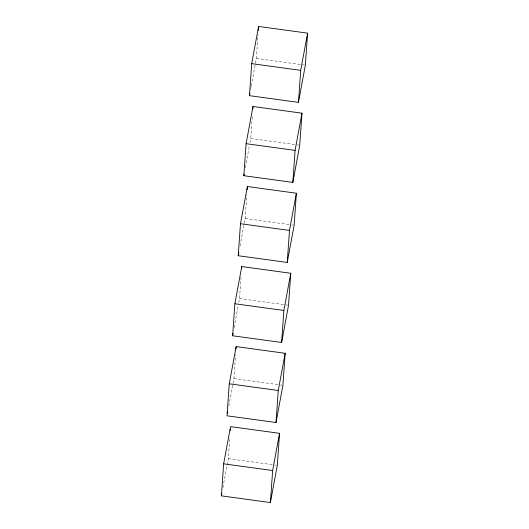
<?xml version="1.0" encoding="UTF-8"?>
<svg xmlns="http://www.w3.org/2000/svg" width="529" height="529" viewBox="0 0 529 529"><rect width="100%" height="100%" fill="white"/><g stroke="black" fill="none" stroke-linecap="round" stroke-linejoin="round"><path stroke-width="0.4" stroke-dasharray="2.65 1.98" d="M222.907 487.764L228.303 458.65L229.798 437.304M233.011 383.465L233.911 378.612L235.577 354.807M238.771 302.621L239.518 298.574L241.012 277.229M244.233 223.39L245.132 218.537L246.798 194.732M249.992 142.546L250.739 138.499L252.353 115.514M255.447 63.315L256.347 58.468L258.02 34.656M250.653 89.196L251.103 86.769M251.255 85.963L255.302 64.128M245.344 167.614L249.39 145.779M240.034 246.038L244.081 224.197M234.122 327.689L238.169 305.855M228.812 406.107L232.859 384.272M256.347 58.468L304.532 65.054M250.739 138.499L296.471 144.754M297.291 144.867L298.925 145.091M245.132 218.537L290.864 224.792M291.684 224.904L293.317 225.129M239.518 298.574L287.703 305.16M233.911 378.612L279.643 384.867M280.463 384.98L282.096 385.198M228.303 458.65L274.035 464.898M274.855 465.011L276.488 465.236"/><path stroke-width="0.79" d="M221.406 495.852L223.648 463.834L230.545 426.632L279.543 433.33L277.302 465.348L270.405 502.55L221.406 495.852L221.856 493.425M229.262 383.796L227.014 415.814L276.019 422.512L282.909 385.31L285.157 353.299L236.152 346.594L229.262 383.796L278.261 390.501L276.019 422.512M232.628 335.776L234.869 303.758L241.766 266.563L290.765 273.262L288.523 305.273L281.626 342.475L232.628 335.776L233.077 333.349M238.235 255.738L240.477 223.727L247.374 186.525L296.372 193.224L294.131 225.242L287.234 262.437L238.235 255.738L238.837 252.505M243.843 175.701L246.091 143.69L252.981 106.488L301.986 113.186L299.738 145.204L292.848 182.406L243.843 175.701L244.147 174.087M249.457 95.67L251.698 63.652L258.595 26.45L307.594 33.148L305.352 65.166L298.455 102.368L249.457 95.67L249.906 93.243M230.254 430.738L230.373 429.098M235.98 349.061L236.152 346.594M241.647 268.203L241.766 266.563M247.142 189.805L247.374 186.525M252.809 108.948L252.981 106.488M258.304 30.556L258.595 26.45M270.405 502.55L272.653 470.532L279.543 433.33M281.626 342.475L283.868 310.463L290.765 273.262M287.234 262.437L289.482 230.426L296.372 193.224M292.848 182.406L295.089 150.388L301.986 113.186M298.455 102.368L300.697 70.35L307.594 33.148M227.463 413.387L227.768 411.767M278.261 390.501L285.157 353.299M251.698 63.652L300.697 70.35M246.091 143.69L295.089 150.388M240.477 223.727L289.482 230.426M234.869 303.758L283.868 310.463M223.648 463.834L272.653 470.532"/></g></svg>
